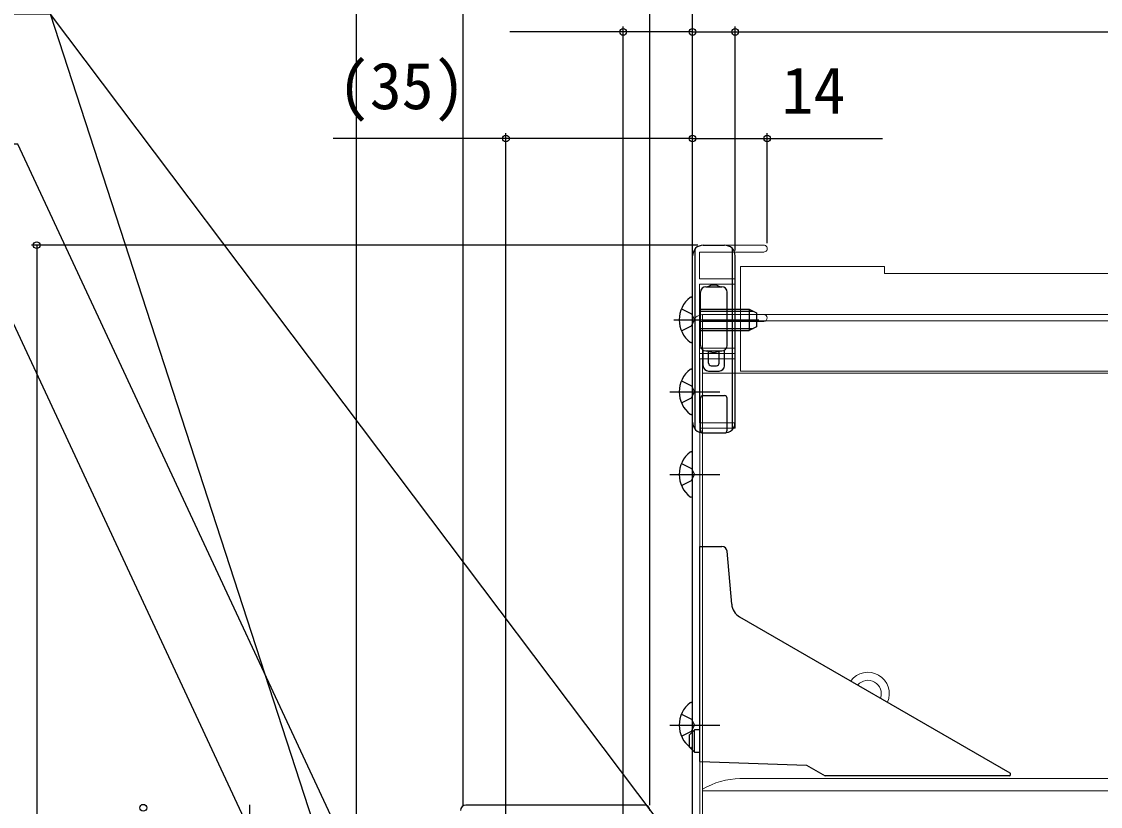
# Model space of a CAD drawing. Units: millimetres, scale not verified. Extents: x -525 to 525, y -783 to 779.
# Drawn here: x -397.8 to -195.5, y -410.6 to -263.4 of the extents above; entities that cross this region are included whole.
import ezdxf
from ezdxf.enums import TextEntityAlignment as Align

# ---------------------------------------------------------------- set-up
doc = ezdxf.new("R2010")
doc.units = ezdxf.units.MM
doc.header["$LTSCALE"] = 4
for name, color, linetype, lineweight in [('0-2_YKK_11', 7, 'Continuous', 18), ('0-3_YKK_11E', 4, 'Continuous', 18), ('0-4_YKK_12', 2, 'Continuous', 18)]:
    doc.layers.add(name, color=color, linetype=linetype, lineweight=lineweight)
doc.layers.add('0-5_YKK_13', color=4, linetype='Continuous')
doc.layers.add('0-7_YKK_D', color=6, linetype='Continuous')
doc.styles.add('ＭＳ ゴシック', font='')
doc.styles.get('ＭＳ ゴシック').set_extended_font_data('MS Gothic')

msp = doc.modelspace()

# ---------------------------------------------------------------- linework, layer by layer
at = {"layer": '0-2_YKK_11', "color": 211}
for p, q in [((-269.965, -305.3), (-258.615, -305.3)), ((-271.965, -472.5), (-271.965, -307.3))]:
    msp.add_line(p, q, dxfattribs=at)
msp.add_lwpolyline([(-258.615, -306.6), (-270.665, -306.6), (-270.665, -311.6), (-263.965, -311.6), (-263.965, -312.6), (-270.665, -312.6), (-270.665, -325.6), (-263.965, -325.6), (-263.965, -326.6), (-270.565, -326.6), (-270.565, -474.7)], dxfattribs=at)
for centre, radius, start, end in [((-269.965, -307.3), 2, 90.00004, 180.00002), ((-258.615, -305.95), 0.65, 269.99999, 90.00001)]:
    msp.add_arc(centre, radius, start, end, dxfattribs=at)
at = {"layer": '0-3_YKK_11E'}
msp.add_line((-258.615, -318.3), (-269.965, -318.3), dxfattribs=at)
msp.add_lwpolyline([(-271.965, -320.3), (-271.965, -472.5), (-284.965, -474.8), (-284.965, -475.8), (-284.565, -475.8), (-284.327, -475.682), (-284.14, -475.568), (-271.665, -473.361), (-271.665, -475.8), (-256.965, -475.8), (-256.965, -474.7), (-270.565, -474.7), (-270.565, -339.6), (-263.965, -339.6), (-263.965, -338.6), (-270.665, -338.6), (-270.665, -325.6), (-263.965, -325.6), (-263.965, -324.6), (-270.665, -324.6), (-270.665, -319.6), (-258.615, -319.6)], dxfattribs=at)
for centre, radius, start, end in [((-269.965, -320.3), 2, 90.00004, 180), ((-258.615, -318.95), 0.65, 270, 90)]:
    msp.add_arc(centre, radius, start, end, dxfattribs=at)
at = {"layer": '0-4_YKK_12'}
for p, q in [((-235.961, -310.6), (-55.017, -310.6)), ((-270.065, -473.8), (-270.065, -318.299)), ((-270.065, -318.299), (-55.017, -318.299)), ((-270.065, -319.498), (-55.017, -319.498)), ((-270.065, -329.299), (-55.017, -329.299)), ((-262.961, -328.9), (-55.017, -328.9)), ((-263.066, -405.298), (-55.017, -405.298)), ((-270.065, -407.599), (-55.017, -407.599))]:
    msp.add_line(p, q, dxfattribs=at)
msp.add_lwpolyline([(-262.961, -328.9), (-262.961, -309.3), (-235.961, -309.3), (-235.961, -310.6)], dxfattribs=at)
for centre, radius, start, end in [((-239.065, -389.4), 4, 336.5197, 143.4803), ((-239.065, -389.4), 2.5, 340.46714, 139.53286), ((-262.567, -420.29), 15, 91.90123, 119.98962)]:
    msp.add_arc(centre, radius, start, end, dxfattribs=at)
at = {"layer": '0-5_YKK_13'}
for p, q in [((-269.965, -305.3), (-265.965, -305.3)), ((-271.965, -338.5), (-271.965, -307.3)), ((-271.465, -339.823), (-271.465, -305.977)), ((-264.465, -318.299), (-264.465, -305.977)), ((-263.965, -318.299), (-263.965, -307.3)), ((-269.465, -313.1), (-266.465, -313.1)), ((-271.965, -323.276), (-271.965, -315.324)), ((-270.465, -324.1), (-270.465, -314.1)), ((-265.465, -318.299), (-265.465, -314.1)), ((-274.042, -317.225), (-272.177, -318.155)), ((-270.565, -317.3), (-270.665, -317.318)), ((-270.565, -317.679), (-270.665, -317.655)), ((-270.565, -317.3), (-270.565, -321.3)), ((-270.565, -317.3), (-261.365, -317.3)), ((-261.365, -317.3), (-261.365, -321.3)), ((-261.365, -317.3), (-259.965, -318)), ((-275.465, -319.3), (-259.502, -319.3)), ((-272.177, -318.155), (-271.568, -319.3)), ((-272.177, -320.445), (-271.568, -319.3)), ((-270.565, -317.679), (-260.607, -317.679)), ((-265.465, -324.1), (-265.465, -318.299)), ((-264.465, -339.823), (-264.465, -318.299)), ((-263.965, -338.5), (-263.965, -318.299)), ((-259.965, -318), (-259.965, -320.6)), ((-274.042, -321.375), (-272.177, -320.445)), ((-270.565, -320.921), (-270.665, -320.945)), ((-270.565, -321.3), (-270.665, -321.282)), ((-270.565, -320.921), (-260.607, -320.921)), ((-270.565, -321.3), (-261.365, -321.3)), ((-259.965, -320.6), (-261.365, -321.3)), ((-269.965, -327.9), (-269.965, -324.966)), ((-269.465, -325.1), (-266.465, -325.1)), ((-268.965, -327.4), (-268.965, -325.191)), ((-266.965, -327.4), (-266.965, -325.191)), ((-265.965, -327.9), (-265.965, -324.966)), ((-271.965, -336.777), (-271.965, -328.825)), ((-268.965, -328.9), (-266.965, -328.9)), ((-268.465, -327.9), (-267.465, -327.9)), ((-276.224, -332.801), (-266.836, -332.801)), ((-272.177, -333.946), (-271.568, -332.801)), ((-269.965, -333.5), (-265.965, -333.5)), ((-274.042, -334.876), (-272.177, -333.946)), ((-270.465, -340), (-270.465, -334)), ((-265.465, -340), (-265.465, -334)), ((-269.965, -340.5), (-265.965, -340.5)), ((-271.965, -352.276), (-271.965, -344.324)), ((-274.042, -346.225), (-272.177, -347.155)), ((-272.177, -347.155), (-271.568, -348.3)), ((-276.224, -348.3), (-266.836, -348.3)), ((-274.042, -350.375), (-272.177, -349.445)), ((-272.177, -349.445), (-271.568, -348.3)), ((-270.565, -361.8), (-266.481, -361.8)), ((-270.565, -402.102), (-270.565, -361.8)), ((-264.616, -372.646), (-265.485, -362.713)), ((-263.128, -374.983), (-212.453, -404.24)), ((-271.965, -399.277), (-271.965, -391.325)), ((-276.224, -395.301), (-266.836, -395.301)), ((-274.042, -397.376), (-272.177, -396.446)), ((-272.565, -397.2), (-271.565, -396.2)), ((-272.177, -396.446), (-271.568, -395.301)), ((-270.565, -396.2), (-271.565, -396.2)), ((-271.565, -400.4), (-271.565, -396.2)), ((-272.565, -397.2), (-272.565, -399.4)), ((-272.565, -399.4), (-271.565, -400.4)), ((-271.565, -400.4), (-270.565, -400.4)), ((-270.553, -402.102), (-250.565, -402.8)), ((-250.565, -402.8), (-247.101, -404.8)), ((-212.603, -404.8), (-247.101, -404.8)), ((-280.965, -410.3), (-314.465, -410.3))]:
    msp.add_line(p, q, dxfattribs=at)
for points in [[(-274.042, -330.726), (-272.177, -331.656), (-271.568, -332.801)], [(-274.042, -393.226), (-272.177, -394.156), (-271.568, -395.301)]]:
    msp.add_lwpolyline(points, dxfattribs=at)
for centre, radius, start, end in [((-269.965, -307.3), 2, 90, 180), ((-265.965, -307.3), 2, 0, 90), ((-269.465, -314.1), 1, 90, 180), ((-267.965, -315.3), 2.5, 61.64236, 118.35764), ((-266.465, -314.1), 1, 0, 90), ((-269.165, -319.3), 5.3, 127.71409, 232.28591), ((-272.239, -315.324), 0.274, 0, 127.71409), ((-272.239, -323.276), 0.274, 232.28591, 0), ((-269.465, -324.1), 1, 180, 270), ((-267.965, -322.9), 2.5, 240.10063, 298.35764), ((-266.465, -324.1), 1, 270, 0), ((-268.465, -327.4), 0.5, 180, 270), ((-267.465, -327.4), 0.5, 270, 0), ((-269.165, -332.801), 5.3, 127.71409, 232.28591), ((-272.239, -328.825), 0.274, 0, 127.71409), ((-268.965, -327.9), 1, 180, 270), ((-266.965, -327.9), 1, 270, 0), ((-269.965, -334), 0.5, 90, 180), ((-265.965, -334), 0.5, 0, 90), ((-272.239, -336.777), 0.274, 232.28591, 0), ((-269.965, -338.5), 2, 180, 270), ((-265.965, -338.5), 2, 270, 0), ((-269.965, -340), 0.5, 180, 270), ((-265.965, -340), 0.5, 270, 0), ((-269.165, -348.3), 5.3, 127.71409, 232.28591), ((-272.239, -344.324), 0.274, 0, 127.71409), ((-272.239, -352.276), 0.274, 232.28591, 0), ((-266.481, -362.8), 1, 4.99996, 90), ((-261.628, -372.385), 3, 184.99996, 240), ((-269.165, -395.301), 5.3, 127.71409, 232.28591), ((-272.239, -391.325), 0.274, 0, 127.71409), ((-272.239, -399.277), 0.274, 232.28591, 0), ((-212.603, -404.5), 0.3, 270, 60)]:
    msp.add_arc(centre, radius, start, end, dxfattribs=at)
for centre, major_axis in [((-314.465, -411.3), (-0.707, 0.707)), ((-280.965, -411.3), (0.707, 0.707))]:
    msp.add_ellipse(centre, major_axis=major_axis, ratio=0.999924, start_param=5.4978252, end_param=7.0685454, dxfattribs=at)
at = {"layer": '0-7_YKK_D'}
for p, q in [((-334.965, -431.1), (-334.965, -224.295)), ((-314.965, -410.3), (-314.965, -224.295)), ((-314.965, -410.3), (-314.965, -224.295)), ((-279.965, -410.3), (-279.965, -224.295)), ((-279.965, -410.3), (-279.965, -224.295)), ((-279.965, -410.3), (-279.965, -244.3)), ((-271.965, -306.603), (-271.967, -244.305)), ((-271.965, -306.603), (-271.965, -244.3)), ((-284.965, -474.276), (-284.965, -264.3)), ((-271.965, -306.603), (-271.965, -264.3)), ((-271.965, -306.603), (-271.965, -264.3)), ((-263.965, -306.3), (-263.965, -264.3)), ((-263.965, -306.3), (-263.965, -264.3)), ((-271.965, -265.3), (-263.965, -265.3)), ((-263.965, -265.3), (20.035, -265.3)), ((-306.965, -440.8), (-306.965, -284.3)), ((-271.965, -306.603), (-271.965, -284.3)), ((-271.965, -471.248), (-271.965, -284.3)), ((-257.965, -304.95), (-257.965, -284.3)), ((-270.965, -305.3), (-395.965, -305.3)), ((-394.965, -305.3), (-394.965, -475.8))]:
    msp.add_line(p, q, dxfattribs=at)
for points in [[(-334.159, -441.102), (-334.947, -438.677), (-392.369, -261.95), (-479.518, -261.95)], [(-274.174, -418.8), (-275.709, -416.763), (-392.369, -261.95)], [(-271.965, -265.3), (-284.965, -265.3), (-306.243, -265.3)], [(-311.064, -473.8), (-312.142, -471.489), (-398.467, -286.364), (-508.427, -286.364)], [(-271.965, -285.3), (-306.965, -285.3), (-339.363, -285.3)], [(-271.965, -285.3), (-257.965, -285.3), (-236.347, -285.3)], [(-327.169, -474.8), (-328.247, -472.489), (-404.913, -308.079), (-494.39, -308.079)], [(-354.965, -441.8), (-354.965, -431.8), (-354.965, -410.25)]]:
    msp.add_lwpolyline(points, dxfattribs=at)
for centre in [(-284.965, -265.3), (-271.965, -265.3), (-271.965, -265.3), (-263.965, -265.3), (-263.965, -265.3), (-306.965, -285.3), (-271.965, -285.3), (-271.965, -285.3), (-257.965, -285.3), (-394.965, -305.3), (-374.965, -410.8)]:
    msp.add_circle(centre, 0.637, dxfattribs=at)

# ---------------------------------------------------------------- texts
at = {"layer": '0-7_YKK_D', "style": 'ＭＳ ゴシック'}
for s, p in [('(35)', (-338.477, -282.436)), ('14', (-255.256, -283.3))]:
    msp.add_text(s, height=8.798, dxfattribs=at).set_placement(p, align=Align.BOTTOM_LEFT)

doc.saveas('drawing.dxf')
